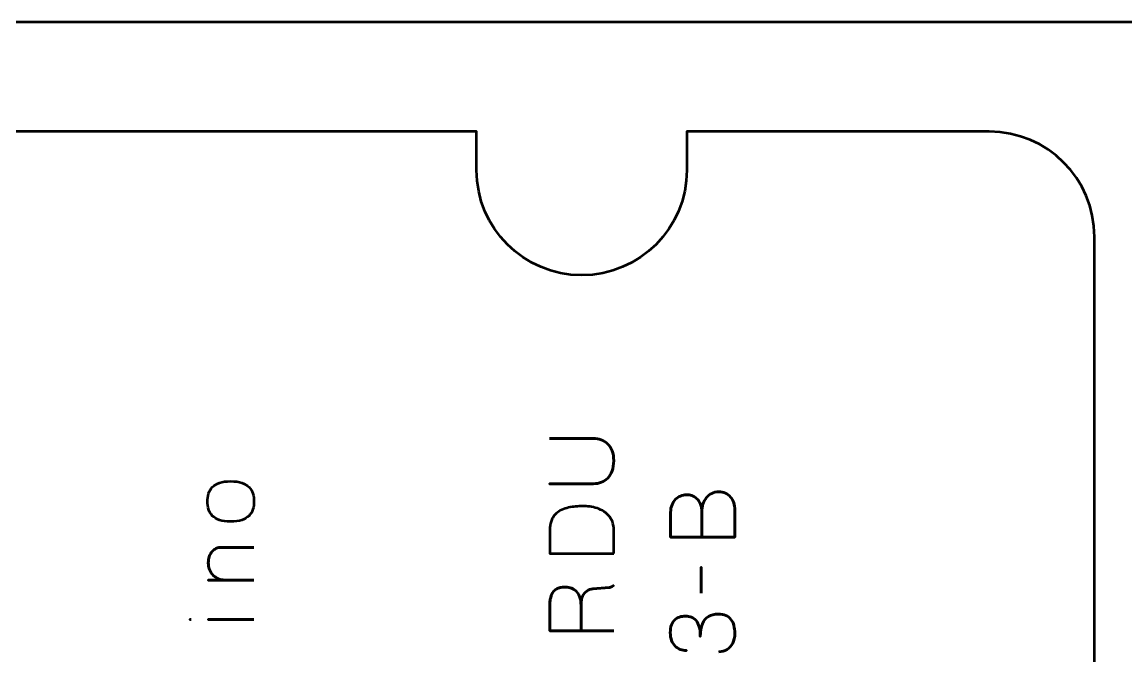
# Model space of a CAD drawing. Header units: centimetres. Extents: x -21 to 0, y -29.7 to 0.
# Drawn here: x -15.75 to -10.5, y -3.01 to 0 of the extents above; entities that cross this region are included whole.
import ezdxf

# ---------------------------------------------------------------- set-up
doc = ezdxf.new("R2010")
doc.units = ezdxf.units.CM
doc.header["$MEASUREMENT"] = 0
doc.layers.add('Layer 1', color=7, linetype='Continuous')

msp = doc.modelspace()

# ---------------------------------------------------------------- linework, layer by layer
at = {"layer": 'Layer 1', "color": 22, "lineweight": 53}
msp.add_open_spline([(-21.00002, -29.19996), (-21.00002, -29.19996), (-21.00002, -0.49992), (-21.00002, -0.49992), (-21.00002, -0.49992), (-21.00002, -0.22295), (-20.77693, 0.00004), (-20.49993, 0.00004), (-20.49993, 0.00004), (-20.49993, 0.00004), (-0.50008, 0.00004), (-0.50008, 0.00004), (-0.50008, 0.00004), (-0.22294, 0.00004), (0.00002, -0.22295), (0.00002, -0.49992), (0.00002, -0.49992), (0.00002, -0.49992), (0.00002, -29.19996), (0.00002, -29.19996), (0.00002, -29.19996), (0.00002, -29.47696), (-0.22294, -29.70005), (-0.50008, -29.70005), (-0.50008, -29.70005), (-0.50008, -29.70005), (-20.49993, -29.70005), (-20.49993, -29.70005), (-20.49993, -29.70005), (-20.77693, -29.70005), (-21.00002, -29.47696), (-21.00002, -29.19996)], degree=3, knots=[0, 0, 0, 0, 0.125, 0.125, 0.125, 0.125, 0.25, 0.25, 0.25, 0.25, 0.375, 0.375, 0.375, 0.375, 0.5, 0.5, 0.5, 0.5, 0.625, 0.625, 0.625, 0.625, 0.75, 0.75, 0.75, 0.75, 0.875, 0.875, 0.875, 0.875, 1, 1, 1, 1], dxfattribs=at)
at = {"layer": 'Layer 1', "color": 114, "lineweight": 53}
msp.add_open_spline([(-11.15005, -5.82102), (-11.15005, -5.82102), (-12.7, -5.82102), (-12.7, -5.82102), (-12.7, -5.82102), (-12.7, -5.82102), (-12.7, -5.5835), (-12.7, -5.5835), (-12.7, -5.5835), (-12.7, -5.3074), (-12.92391, -5.0835), (-13.2, -5.0835), (-13.2, -5.0835), (-13.47609, -5.0835), (-13.7, -5.3074), (-13.7, -5.5835), (-13.7, -5.5835), (-13.7, -5.5835), (-13.7, -5.82102), (-13.7, -5.82102), (-13.7, -5.82102), (-13.7, -5.82102), (-19.44995, -5.82102), (-19.44995, -5.82102), (-19.44995, -5.82102), (-19.72695, -5.82102), (-19.95005, -5.59793), (-19.95005, -5.32093), (-19.95005, -5.32093), (-19.95005, -5.32093), (-19.95005, -1.02107), (-19.95005, -1.02107), (-19.95005, -1.02107), (-19.95005, -0.74393), (-19.72695, -0.52097), (-19.44995, -0.52097), (-19.44995, -0.52097), (-19.44995, -0.52097), (-13.5885, -0.52097), (-13.5885, -0.52097), (-13.5885, -0.52097), (-13.5885, -0.52097), (-13.5885, -0.704), (-13.5885, -0.704), (-13.5885, -0.704), (-13.5885, -0.9801), (-13.36459, -1.204), (-13.0885, -1.204), (-13.0885, -1.204), (-12.81241, -1.204), (-12.5885, -0.9801), (-12.5885, -0.704), (-12.5885, -0.704), (-12.5885, -0.704), (-12.5885, -0.52097), (-12.5885, -0.52097), (-12.5885, -0.52097), (-12.5885, -0.52097), (-11.15005, -0.52097), (-11.15005, -0.52097), (-11.15005, -0.52097), (-10.87305, -0.52097), (-10.64995, -0.74393), (-10.64995, -1.02107), (-10.64995, -1.02107), (-10.64995, -1.02107), (-10.64995, -5.32093), (-10.64995, -5.32093), (-10.64995, -5.32093), (-10.64995, -5.59793), (-10.87305, -5.82102), (-11.15005, -5.82102)], degree=3, knots=[0, 0, 0, 0, 0.0555556, 0.0555556, 0.0555556, 0.0555556, 0.1111111, 0.1111111, 0.1111111, 0.1111111, 0.1666667, 0.1666667, 0.1666667, 0.1666667, 0.2222222, 0.2222222, 0.2222222, 0.2222222, 0.2777778, 0.2777778, 0.2777778, 0.2777778, 0.3333333, 0.3333333, 0.3333333, 0.3333333, 0.3888889, 0.3888889, 0.3888889, 0.3888889, 0.4444444, 0.4444444, 0.4444444, 0.4444444, 0.5, 0.5, 0.5, 0.5, 0.5555556, 0.5555556, 0.5555556, 0.5555556, 0.6111111, 0.6111111, 0.6111111, 0.6111111, 0.6666667, 0.6666667, 0.6666667, 0.6666667, 0.7222222, 0.7222222, 0.7222222, 0.7222222, 0.7777778, 0.7777778, 0.7777778, 0.7777778, 0.8333333, 0.8333333, 0.8333333, 0.8333333, 0.8888889, 0.8888889, 0.8888889, 0.8888889, 0.9444444, 0.9444444, 0.9444444, 0.9444444, 1, 1, 1, 1], dxfattribs=at)
at = {"layer": 'Layer 1', "color": 30, "lineweight": 53}
for points, knots in [([(-13.24111, -1.98061), (-13.24104, -1.98061), (-13.23872, -1.98061), (-13.2342, -1.98061), (-13.2342, -1.98061), (-13.22975, -1.98061), (-13.22355, -1.98061), (-13.21564, -1.98061), (-13.21564, -1.98061), (-13.20774, -1.98061), (-13.19871, -1.98061), (-13.18848, -1.98061), (-13.18848, -1.98061), (-13.17825, -1.98061), (-13.16738, -1.98061), (-13.15581, -1.98061), (-13.15581, -1.98061), (-13.14424, -1.98061), (-13.1326, -1.98061), (-13.12075, -1.98061), (-13.12075, -1.98061), (-13.10896, -1.98061), (-13.09753, -1.98061), (-13.08646, -1.98061), (-13.08646, -1.98061), (-13.07538, -1.98061), (-13.06522, -1.98061), (-13.05598, -1.98061), (-13.05598, -1.98061), (-13.04666, -1.98061), (-13.03883, -1.98061), (-13.03241, -1.98061), (-13.03241, -1.98061), (-13.01957, -1.98061), (-13.00744, -1.98259), (-12.99587, -1.98668), (-12.99587, -1.98668), (-12.98429, -1.99077), (-12.97399, -1.99705), (-12.96496, -2.00559), (-12.96496, -2.00559), (-12.95593, -2.01413), (-12.9488, -2.02506), (-12.94365, -2.03847), (-12.94365, -2.03847), (-12.9385, -2.05187), (-12.93589, -2.06782), (-12.93589, -2.08644), (-12.93589, -2.08644), (-12.93632, -2.10507), (-12.939, -2.12123), (-12.94394, -2.13485), (-12.94394, -2.13485), (-12.94895, -2.14853), (-12.95579, -2.15982), (-12.96447, -2.16878), (-12.96447, -2.16878), (-12.97315, -2.17774), (-12.98331, -2.18437), (-12.99481, -2.18875), (-12.99481, -2.18875), (-13.00638, -2.19305), (-13.01887, -2.19524), (-13.03241, -2.19524), (-13.03241, -2.19524), (-13.03241, -2.19524), (-13.24111, -2.19524), (-13.24111, -2.19524), (-13.24111, -2.19524), (-13.24111, -2.19524), (-13.03241, -2.19524), (-13.03241, -2.19524), (-13.03241, -2.19524), (-13.01887, -2.19524), (-13.00638, -2.19305), (-12.99481, -2.18875), (-12.99481, -2.18875), (-12.98331, -2.18437), (-12.97315, -2.17774), (-12.96447, -2.16878), (-12.96447, -2.16878), (-12.95579, -2.15982), (-12.94895, -2.14853), (-12.94394, -2.13485), (-12.94394, -2.13485), (-12.939, -2.12123), (-12.93632, -2.10507), (-12.93589, -2.08644), (-12.93589, -2.08644), (-12.93589, -2.06782), (-12.9385, -2.05187), (-12.94365, -2.03847), (-12.94365, -2.03847), (-12.9488, -2.02506), (-12.95593, -2.01413), (-12.96496, -2.00559), (-12.96496, -2.00559), (-12.97399, -1.99705), (-12.98429, -1.99077), (-12.99587, -1.98668), (-12.99587, -1.98668), (-13.00744, -1.98259), (-13.01957, -1.98061), (-13.03241, -1.98061), (-13.03241, -1.98061), (-13.03883, -1.98061), (-13.04666, -1.98061), (-13.05598, -1.98061), (-13.05598, -1.98061), (-13.06522, -1.98061), (-13.07538, -1.98061), (-13.08646, -1.98061), (-13.08646, -1.98061), (-13.09753, -1.98061), (-13.10896, -1.98061), (-13.12075, -1.98061), (-13.12075, -1.98061), (-13.1326, -1.98061), (-13.14424, -1.98061), (-13.15581, -1.98061), (-13.15581, -1.98061), (-13.16738, -1.98061), (-13.17825, -1.98061), (-13.18848, -1.98061), (-13.18848, -1.98061), (-13.19871, -1.98061), (-13.20774, -1.98061), (-13.21564, -1.98061), (-13.21564, -1.98061), (-13.22355, -1.98061), (-13.22975, -1.98061), (-13.2342, -1.98061), (-13.2342, -1.98061), (-13.23872, -1.98061), (-13.24104, -1.98061), (-13.24111, -1.98061)], [0, 0, 0, 0, 0.0294118, 0.0294118, 0.0294118, 0.0294118, 0.0588235, 0.0588235, 0.0588235, 0.0588235, 0.0882353, 0.0882353, 0.0882353, 0.0882353, 0.1176471, 0.1176471, 0.1176471, 0.1176471, 0.1470588, 0.1470588, 0.1470588, 0.1470588, 0.1764706, 0.1764706, 0.1764706, 0.1764706, 0.2058824, 0.2058824, 0.2058824, 0.2058824, 0.2352941, 0.2352941, 0.2352941, 0.2352941, 0.2647059, 0.2647059, 0.2647059, 0.2647059, 0.2941176, 0.2941176, 0.2941176, 0.2941176, 0.3235294, 0.3235294, 0.3235294, 0.3235294, 0.3529412, 0.3529412, 0.3529412, 0.3529412, 0.3823529, 0.3823529, 0.3823529, 0.3823529, 0.4117647, 0.4117647, 0.4117647, 0.4117647, 0.4411765, 0.4411765, 0.4411765, 0.4411765, 0.4705882, 0.4705882, 0.4705882, 0.4705882, 0.5, 0.5, 0.5, 0.5, 0.5294118, 0.5294118, 0.5294118, 0.5294118, 0.5588235, 0.5588235, 0.5588235, 0.5588235, 0.5882353, 0.5882353, 0.5882353, 0.5882353, 0.6176471, 0.6176471, 0.6176471, 0.6176471, 0.6470588, 0.6470588, 0.6470588, 0.6470588, 0.6764706, 0.6764706, 0.6764706, 0.6764706, 0.7058824, 0.7058824, 0.7058824, 0.7058824, 0.7352941, 0.7352941, 0.7352941, 0.7352941, 0.7647059, 0.7647059, 0.7647059, 0.7647059, 0.7941176, 0.7941176, 0.7941176, 0.7941176, 0.8235294, 0.8235294, 0.8235294, 0.8235294, 0.8529412, 0.8529412, 0.8529412, 0.8529412, 0.8823529, 0.8823529, 0.8823529, 0.8823529, 0.9117647, 0.9117647, 0.9117647, 0.9117647, 0.9411765, 0.9411765, 0.9411765, 0.9411765, 0.9705882, 0.9705882, 0.9705882, 0.9705882, 1, 1, 1, 1]), ([(-14.64714, -2.27968), (-14.64707, -2.26635), (-14.64876, -2.25393), (-14.65236, -2.24236), (-14.65236, -2.24236), (-14.65596, -2.23079), (-14.66196, -2.22056), (-14.67035, -2.21181), (-14.67035, -2.21181), (-14.67875, -2.20299), (-14.69011, -2.19615), (-14.7045, -2.19114), (-14.7045, -2.19114), (-14.71882, -2.1862), (-14.73667, -2.18366), (-14.75805, -2.18359), (-14.75805, -2.18359), (-14.77936, -2.18366), (-14.79714, -2.1862), (-14.81139, -2.19114), (-14.81139, -2.19114), (-14.82564, -2.19615), (-14.837, -2.20299), (-14.8454, -2.21181), (-14.8454, -2.21181), (-14.85373, -2.22056), (-14.85972, -2.23079), (-14.86332, -2.24236), (-14.86332, -2.24236), (-14.86692, -2.25393), (-14.86861, -2.26635), (-14.86854, -2.27968), (-14.86854, -2.27968), (-14.86861, -2.29288), (-14.86692, -2.3053), (-14.86332, -2.31687), (-14.86332, -2.31687), (-14.85972, -2.32844), (-14.85373, -2.3386), (-14.8454, -2.34742), (-14.8454, -2.34742), (-14.837, -2.35624), (-14.82564, -2.36315), (-14.81139, -2.36816), (-14.81139, -2.36816), (-14.79714, -2.37317), (-14.77936, -2.37571), (-14.75805, -2.37578), (-14.75805, -2.37578), (-14.73667, -2.37571), (-14.71882, -2.37317), (-14.7045, -2.36816), (-14.7045, -2.36816), (-14.69011, -2.36315), (-14.67875, -2.35624), (-14.67035, -2.34742), (-14.67035, -2.34742), (-14.66196, -2.3386), (-14.65596, -2.32844), (-14.65236, -2.31687), (-14.65236, -2.31687), (-14.64876, -2.3053), (-14.64707, -2.29288), (-14.64714, -2.27968)], [0, 0, 0, 0, 0.0625, 0.0625, 0.0625, 0.0625, 0.125, 0.125, 0.125, 0.125, 0.1875, 0.1875, 0.1875, 0.1875, 0.25, 0.25, 0.25, 0.25, 0.3125, 0.3125, 0.3125, 0.3125, 0.375, 0.375, 0.375, 0.375, 0.4375, 0.4375, 0.4375, 0.4375, 0.5, 0.5, 0.5, 0.5, 0.5625, 0.5625, 0.5625, 0.5625, 0.625, 0.625, 0.625, 0.625, 0.6875, 0.6875, 0.6875, 0.6875, 0.75, 0.75, 0.75, 0.75, 0.8125, 0.8125, 0.8125, 0.8125, 0.875, 0.875, 0.875, 0.875, 0.9375, 0.9375, 0.9375, 0.9375, 1, 1, 1, 1]), ([(-14.64714, -2.27968), (-14.64707, -2.26635), (-14.64876, -2.25393), (-14.65236, -2.24236), (-14.65236, -2.24236), (-14.65596, -2.23079), (-14.66196, -2.22056), (-14.67035, -2.21181), (-14.67035, -2.21181), (-14.67875, -2.20299), (-14.69011, -2.19615), (-14.7045, -2.19114), (-14.7045, -2.19114), (-14.71882, -2.1862), (-14.73667, -2.18366), (-14.75805, -2.18359), (-14.75805, -2.18359), (-14.77936, -2.18366), (-14.79714, -2.1862), (-14.81139, -2.19114), (-14.81139, -2.19114), (-14.82564, -2.19615), (-14.837, -2.20299), (-14.8454, -2.21181), (-14.8454, -2.21181), (-14.85373, -2.22056), (-14.85972, -2.23079), (-14.86332, -2.24236), (-14.86332, -2.24236), (-14.86692, -2.25393), (-14.86861, -2.26635), (-14.86854, -2.27968), (-14.86854, -2.27968), (-14.86861, -2.29288), (-14.86692, -2.3053), (-14.86332, -2.31687), (-14.86332, -2.31687), (-14.85972, -2.32844), (-14.85373, -2.3386), (-14.8454, -2.34742), (-14.8454, -2.34742), (-14.837, -2.35624), (-14.82564, -2.36315), (-14.81139, -2.36816), (-14.81139, -2.36816), (-14.79714, -2.37317), (-14.77936, -2.37571), (-14.75805, -2.37578), (-14.75805, -2.37578), (-14.73667, -2.37571), (-14.71882, -2.37317), (-14.7045, -2.36816), (-14.7045, -2.36816), (-14.69011, -2.36315), (-14.67875, -2.35624), (-14.67035, -2.34742), (-14.67035, -2.34742), (-14.66196, -2.3386), (-14.65596, -2.32844), (-14.65236, -2.31687), (-14.65236, -2.31687), (-14.64876, -2.3053), (-14.64707, -2.29288), (-14.64714, -2.27968)], [0, 0, 0, 0, 0.0625, 0.0625, 0.0625, 0.0625, 0.125, 0.125, 0.125, 0.125, 0.1875, 0.1875, 0.1875, 0.1875, 0.25, 0.25, 0.25, 0.25, 0.3125, 0.3125, 0.3125, 0.3125, 0.375, 0.375, 0.375, 0.375, 0.4375, 0.4375, 0.4375, 0.4375, 0.5, 0.5, 0.5, 0.5, 0.5625, 0.5625, 0.5625, 0.5625, 0.625, 0.625, 0.625, 0.625, 0.6875, 0.6875, 0.6875, 0.6875, 0.75, 0.75, 0.75, 0.75, 0.8125, 0.8125, 0.8125, 0.8125, 0.875, 0.875, 0.875, 0.875, 0.9375, 0.9375, 0.9375, 0.9375, 1, 1, 1, 1]), ([(-12.51722, -2.44987), (-12.51722, -2.44987), (-12.51722, -2.33261), (-12.51722, -2.33261), (-12.51722, -2.33261), (-12.51729, -2.31737), (-12.5194, -2.30439), (-12.52357, -2.29345), (-12.52357, -2.29345), (-12.52766, -2.28258), (-12.53323, -2.27377), (-12.54022, -2.26692), (-12.54022, -2.26692), (-12.5472, -2.26008), (-12.5551, -2.25514), (-12.56385, -2.25203), (-12.56385, -2.25203), (-12.57253, -2.249), (-12.58156, -2.24759), (-12.59087, -2.24794), (-12.59087, -2.24794), (-12.60019, -2.24837), (-12.60922, -2.25034), (-12.61804, -2.25387), (-12.61804, -2.25387), (-12.62686, -2.25733), (-12.63483, -2.26255), (-12.64196, -2.26939), (-12.64196, -2.26939), (-12.64908, -2.27623), (-12.65473, -2.28477), (-12.65889, -2.29514), (-12.65889, -2.29514), (-12.66312, -2.30552), (-12.66531, -2.31772), (-12.66538, -2.33176), (-12.66538, -2.33176), (-12.66538, -2.33176), (-12.66538, -2.44987), (-12.66538, -2.44987), (-12.66538, -2.44987), (-12.66538, -2.44987), (-12.36016, -2.44987), (-12.36016, -2.44987), (-12.36016, -2.44987), (-12.36016, -2.44987), (-12.36016, -2.31991), (-12.36016, -2.31991), (-12.36016, -2.31991), (-12.36016, -2.30777), (-12.36192, -2.29648), (-12.36538, -2.28604), (-12.36538, -2.28604), (-12.36891, -2.2756), (-12.37392, -2.2665), (-12.38062, -2.2586), (-12.38062, -2.2586), (-12.38725, -2.25076), (-12.3953, -2.24463), (-12.40482, -2.24025), (-12.40482, -2.24025), (-12.41435, -2.23588), (-12.42514, -2.23362), (-12.43721, -2.23355), (-12.43721, -2.23355), (-12.44934, -2.23383), (-12.46028, -2.23637), (-12.47008, -2.24124), (-12.47008, -2.24124), (-12.47989, -2.24611), (-12.48829, -2.25288), (-12.49534, -2.26163), (-12.49534, -2.26163), (-12.50233, -2.27038), (-12.50776, -2.28082), (-12.5115, -2.29282), (-12.5115, -2.29282), (-12.51524, -2.30481), (-12.51714, -2.31807), (-12.51722, -2.33261), (-12.51722, -2.33261), (-12.51714, -2.31807), (-12.51524, -2.30481), (-12.5115, -2.29282), (-12.5115, -2.29282), (-12.50776, -2.28082), (-12.50233, -2.27038), (-12.49534, -2.26163), (-12.49534, -2.26163), (-12.48829, -2.25288), (-12.47989, -2.24611), (-12.47008, -2.24124), (-12.47008, -2.24124), (-12.46028, -2.23637), (-12.44934, -2.23383), (-12.43721, -2.23355), (-12.43721, -2.23355), (-12.42514, -2.23362), (-12.41435, -2.23588), (-12.40482, -2.24025), (-12.40482, -2.24025), (-12.3953, -2.24463), (-12.38725, -2.25076), (-12.38062, -2.2586), (-12.38062, -2.2586), (-12.37392, -2.2665), (-12.36891, -2.2756), (-12.36538, -2.28604), (-12.36538, -2.28604), (-12.36192, -2.29648), (-12.36016, -2.30777), (-12.36016, -2.31991), (-12.36016, -2.31991), (-12.36016, -2.31991), (-12.36016, -2.44987), (-12.36016, -2.44987), (-12.36016, -2.44987), (-12.36016, -2.44987), (-12.66538, -2.44987), (-12.66538, -2.44987), (-12.66538, -2.44987), (-12.66538, -2.44987), (-12.66538, -2.33176), (-12.66538, -2.33176), (-12.66538, -2.33176), (-12.66531, -2.31772), (-12.66312, -2.30552), (-12.65889, -2.29514), (-12.65889, -2.29514), (-12.65473, -2.28477), (-12.64908, -2.27623), (-12.64196, -2.26939), (-12.64196, -2.26939), (-12.63483, -2.26255), (-12.62686, -2.25733), (-12.61804, -2.25387), (-12.61804, -2.25387), (-12.60922, -2.25034), (-12.60019, -2.24837), (-12.59087, -2.24794), (-12.59087, -2.24794), (-12.58156, -2.24759), (-12.57253, -2.249), (-12.56385, -2.25203), (-12.56385, -2.25203), (-12.5551, -2.25514), (-12.5472, -2.26008), (-12.54022, -2.26692), (-12.54022, -2.26692), (-12.53323, -2.27377), (-12.52766, -2.28258), (-12.52357, -2.29345), (-12.52357, -2.29345), (-12.5194, -2.30439), (-12.51729, -2.31737), (-12.51722, -2.33261), (-12.51722, -2.33261), (-12.51722, -2.33261), (-12.51722, -2.44987), (-12.51722, -2.44987)], [0, 0, 0, 0, 0.025, 0.025, 0.025, 0.025, 0.05, 0.05, 0.05, 0.05, 0.075, 0.075, 0.075, 0.075, 0.1, 0.1, 0.1, 0.1, 0.125, 0.125, 0.125, 0.125, 0.15, 0.15, 0.15, 0.15, 0.175, 0.175, 0.175, 0.175, 0.2, 0.2, 0.2, 0.2, 0.225, 0.225, 0.225, 0.225, 0.25, 0.25, 0.25, 0.25, 0.275, 0.275, 0.275, 0.275, 0.3, 0.3, 0.3, 0.3, 0.325, 0.325, 0.325, 0.325, 0.35, 0.35, 0.35, 0.35, 0.375, 0.375, 0.375, 0.375, 0.4, 0.4, 0.4, 0.4, 0.425, 0.425, 0.425, 0.425, 0.45, 0.45, 0.45, 0.45, 0.475, 0.475, 0.475, 0.475, 0.5, 0.5, 0.5, 0.5, 0.525, 0.525, 0.525, 0.525, 0.55, 0.55, 0.55, 0.55, 0.575, 0.575, 0.575, 0.575, 0.6, 0.6, 0.6, 0.6, 0.625, 0.625, 0.625, 0.625, 0.65, 0.65, 0.65, 0.65, 0.675, 0.675, 0.675, 0.675, 0.7, 0.7, 0.7, 0.7, 0.725, 0.725, 0.725, 0.725, 0.75, 0.75, 0.75, 0.75, 0.775, 0.775, 0.775, 0.775, 0.8, 0.8, 0.8, 0.8, 0.825, 0.825, 0.825, 0.825, 0.85, 0.85, 0.85, 0.85, 0.875, 0.875, 0.875, 0.875, 0.9, 0.9, 0.9, 0.9, 0.925, 0.925, 0.925, 0.925, 0.95, 0.95, 0.95, 0.95, 0.975, 0.975, 0.975, 0.975, 1, 1, 1, 1]), ([(-12.93547, -2.52798), (-12.93547, -2.52798), (-13.24069, -2.52798), (-13.24069, -2.52798), (-13.24069, -2.52798), (-13.24069, -2.52798), (-13.24069, -2.41791), (-13.24069, -2.41791), (-13.24069, -2.41791), (-13.24062, -2.40119), (-13.23843, -2.38673), (-13.23413, -2.37452), (-13.23413, -2.37452), (-13.22983, -2.36239), (-13.2239, -2.35209), (-13.21642, -2.34376), (-13.21642, -2.34376), (-13.20887, -2.33537), (-13.20019, -2.32859), (-13.19046, -2.3233), (-13.19046, -2.3233), (-13.18065, -2.31801), (-13.17021, -2.31392), (-13.15913, -2.31102), (-13.15913, -2.31102), (-13.14812, -2.30813), (-13.1369, -2.30609), (-13.12555, -2.30482), (-13.12555, -2.30482), (-13.11419, -2.30355), (-13.10318, -2.3027), (-13.09253, -2.30235), (-13.09253, -2.30235), (-13.08187, -2.30185), (-13.07065, -2.3022), (-13.05887, -2.30333), (-13.05887, -2.30333), (-13.04709, -2.30446), (-13.03531, -2.30658), (-13.02359, -2.30975), (-13.02359, -2.30975), (-13.01188, -2.31286), (-13.00073, -2.3173), (-12.99022, -2.32302), (-12.99022, -2.32302), (-12.97964, -2.32866), (-12.97025, -2.33586), (-12.96207, -2.34447), (-12.96207, -2.34447), (-12.95388, -2.35315), (-12.94739, -2.36352), (-12.94267, -2.37565), (-12.94267, -2.37565), (-12.93794, -2.38779), (-12.93554, -2.4019), (-12.93547, -2.41791), (-12.93547, -2.41791), (-12.93547, -2.41791), (-12.93547, -2.52798), (-12.93547, -2.52798)], [0, 0, 0, 0, 0.0666667, 0.0666667, 0.0666667, 0.0666667, 0.1333333, 0.1333333, 0.1333333, 0.1333333, 0.2, 0.2, 0.2, 0.2, 0.2666667, 0.2666667, 0.2666667, 0.2666667, 0.3333333, 0.3333333, 0.3333333, 0.3333333, 0.4, 0.4, 0.4, 0.4, 0.4666667, 0.4666667, 0.4666667, 0.4666667, 0.5333333, 0.5333333, 0.5333333, 0.5333333, 0.6, 0.6, 0.6, 0.6, 0.6666667, 0.6666667, 0.6666667, 0.6666667, 0.7333333, 0.7333333, 0.7333333, 0.7333333, 0.8, 0.8, 0.8, 0.8, 0.8666667, 0.8666667, 0.8666667, 0.8666667, 0.9333333, 0.9333333, 0.9333333, 0.9333333, 1, 1, 1, 1]), ([(-12.93547, -2.52798), (-12.93547, -2.52798), (-13.24069, -2.52798), (-13.24069, -2.52798), (-13.24069, -2.52798), (-13.24069, -2.52798), (-13.24069, -2.41791), (-13.24069, -2.41791), (-13.24069, -2.41791), (-13.24062, -2.40119), (-13.23843, -2.38673), (-13.23413, -2.37452), (-13.23413, -2.37452), (-13.22983, -2.36239), (-13.2239, -2.35209), (-13.21642, -2.34376), (-13.21642, -2.34376), (-13.20887, -2.33537), (-13.20019, -2.32859), (-13.19046, -2.3233), (-13.19046, -2.3233), (-13.18065, -2.31801), (-13.17021, -2.31392), (-13.15913, -2.31102), (-13.15913, -2.31102), (-13.14812, -2.30813), (-13.1369, -2.30609), (-13.12555, -2.30482), (-13.12555, -2.30482), (-13.11419, -2.30355), (-13.10318, -2.3027), (-13.09253, -2.30235), (-13.09253, -2.30235), (-13.08187, -2.30185), (-13.07065, -2.3022), (-13.05887, -2.30333), (-13.05887, -2.30333), (-13.04709, -2.30446), (-13.03531, -2.30658), (-13.02359, -2.30975), (-13.02359, -2.30975), (-13.01188, -2.31286), (-13.00073, -2.3173), (-12.99022, -2.32302), (-12.99022, -2.32302), (-12.97964, -2.32866), (-12.97025, -2.33586), (-12.96207, -2.34447), (-12.96207, -2.34447), (-12.95388, -2.35315), (-12.94739, -2.36352), (-12.94267, -2.37565), (-12.94267, -2.37565), (-12.93794, -2.38779), (-12.93554, -2.4019), (-12.93547, -2.41791), (-12.93547, -2.41791), (-12.93547, -2.41791), (-12.93547, -2.52798), (-12.93547, -2.52798)], [0, 0, 0, 0, 0.0666667, 0.0666667, 0.0666667, 0.0666667, 0.1333333, 0.1333333, 0.1333333, 0.1333333, 0.2, 0.2, 0.2, 0.2, 0.2666667, 0.2666667, 0.2666667, 0.2666667, 0.3333333, 0.3333333, 0.3333333, 0.3333333, 0.4, 0.4, 0.4, 0.4, 0.4666667, 0.4666667, 0.4666667, 0.4666667, 0.5333333, 0.5333333, 0.5333333, 0.5333333, 0.6, 0.6, 0.6, 0.6, 0.6666667, 0.6666667, 0.6666667, 0.6666667, 0.7333333, 0.7333333, 0.7333333, 0.7333333, 0.8, 0.8, 0.8, 0.8, 0.8666667, 0.8666667, 0.8666667, 0.8666667, 0.9333333, 0.9333333, 0.9333333, 0.9333333, 1, 1, 1, 1]), ([(-14.64714, -2.49813), (-14.64721, -2.49813), (-14.64926, -2.49813), (-14.65328, -2.49813), (-14.65328, -2.49813), (-14.65723, -2.49813), (-14.66266, -2.49813), (-14.66951, -2.49813), (-14.66951, -2.49813), (-14.67642, -2.49813), (-14.68418, -2.49813), (-14.69293, -2.49813), (-14.69293, -2.49813), (-14.70161, -2.49813), (-14.71071, -2.49813), (-14.72031, -2.49813), (-14.72031, -2.49813), (-14.72983, -2.49813), (-14.73921, -2.49813), (-14.74853, -2.49813), (-14.74853, -2.49813), (-14.75784, -2.49813), (-14.76659, -2.49813), (-14.77463, -2.49813), (-14.77463, -2.49813), (-14.78275, -2.49813), (-14.78966, -2.49813), (-14.79552, -2.49813), (-14.79552, -2.49813), (-14.8013, -2.49813), (-14.80547, -2.49813), (-14.80801, -2.49813), (-14.80801, -2.49813), (-14.81196, -2.49813), (-14.8164, -2.4989), (-14.82127, -2.50059), (-14.82127, -2.50059), (-14.82621, -2.50222), (-14.83115, -2.50483), (-14.83609, -2.50843), (-14.83609, -2.50843), (-14.8411, -2.51202), (-14.84568, -2.51661), (-14.84992, -2.52233), (-14.84992, -2.52233), (-14.85415, -2.52811), (-14.85754, -2.53503), (-14.86015, -2.54307), (-14.86015, -2.54307), (-14.86276, -2.55118), (-14.86417, -2.56064), (-14.86431, -2.57136), (-14.86431, -2.57136), (-14.86431, -2.58223), (-14.86283, -2.59203), (-14.85986, -2.60078), (-14.85986, -2.60078), (-14.85683, -2.60953), (-14.85267, -2.61722), (-14.84738, -2.62385), (-14.84738, -2.62385), (-14.84208, -2.63049), (-14.83602, -2.63599), (-14.8291, -2.64043), (-14.8291, -2.64043), (-14.82226, -2.64495), (-14.81499, -2.64827), (-14.80723, -2.65052), (-14.80723, -2.65052), (-14.79954, -2.65278), (-14.79171, -2.65391), (-14.78388, -2.65391), (-14.78388, -2.65391), (-14.79171, -2.65391), (-14.79954, -2.65278), (-14.80723, -2.65052), (-14.80723, -2.65052), (-14.81499, -2.64827), (-14.82226, -2.64495), (-14.8291, -2.64043), (-14.8291, -2.64043), (-14.83602, -2.63599), (-14.84208, -2.63049), (-14.84738, -2.62385), (-14.84738, -2.62385), (-14.85267, -2.61722), (-14.85683, -2.60953), (-14.85986, -2.60078), (-14.85986, -2.60078), (-14.86283, -2.59203), (-14.86431, -2.58223), (-14.86431, -2.57136), (-14.86431, -2.57136), (-14.86417, -2.56064), (-14.86276, -2.55118), (-14.86015, -2.54307), (-14.86015, -2.54307), (-14.85754, -2.53503), (-14.85415, -2.52811), (-14.84992, -2.52233), (-14.84992, -2.52233), (-14.84568, -2.51661), (-14.8411, -2.51202), (-14.83609, -2.50843), (-14.83609, -2.50843), (-14.83115, -2.50483), (-14.82621, -2.50222), (-14.82127, -2.50059), (-14.82127, -2.50059), (-14.8164, -2.4989), (-14.81196, -2.49813), (-14.80801, -2.49813), (-14.80801, -2.49813), (-14.80547, -2.49813), (-14.8013, -2.49813), (-14.79552, -2.49813), (-14.79552, -2.49813), (-14.78966, -2.49813), (-14.78275, -2.49813), (-14.77463, -2.49813), (-14.77463, -2.49813), (-14.76659, -2.49813), (-14.75784, -2.49813), (-14.74853, -2.49813), (-14.74853, -2.49813), (-14.73921, -2.49813), (-14.72983, -2.49813), (-14.72031, -2.49813), (-14.72031, -2.49813), (-14.71071, -2.49813), (-14.70161, -2.49813), (-14.69293, -2.49813), (-14.69293, -2.49813), (-14.68418, -2.49813), (-14.67642, -2.49813), (-14.66951, -2.49813), (-14.66951, -2.49813), (-14.66266, -2.49813), (-14.65723, -2.49813), (-14.65328, -2.49813), (-14.65328, -2.49813), (-14.64926, -2.49813), (-14.64721, -2.49813), (-14.64714, -2.49813)], [0, 0, 0, 0, 0.0277778, 0.0277778, 0.0277778, 0.0277778, 0.0555556, 0.0555556, 0.0555556, 0.0555556, 0.0833333, 0.0833333, 0.0833333, 0.0833333, 0.1111111, 0.1111111, 0.1111111, 0.1111111, 0.1388889, 0.1388889, 0.1388889, 0.1388889, 0.1666667, 0.1666667, 0.1666667, 0.1666667, 0.1944444, 0.1944444, 0.1944444, 0.1944444, 0.2222222, 0.2222222, 0.2222222, 0.2222222, 0.25, 0.25, 0.25, 0.25, 0.2777778, 0.2777778, 0.2777778, 0.2777778, 0.3055556, 0.3055556, 0.3055556, 0.3055556, 0.3333333, 0.3333333, 0.3333333, 0.3333333, 0.3611111, 0.3611111, 0.3611111, 0.3611111, 0.3888889, 0.3888889, 0.3888889, 0.3888889, 0.4166667, 0.4166667, 0.4166667, 0.4166667, 0.4444444, 0.4444444, 0.4444444, 0.4444444, 0.4722222, 0.4722222, 0.4722222, 0.4722222, 0.5, 0.5, 0.5, 0.5, 0.5277778, 0.5277778, 0.5277778, 0.5277778, 0.5555556, 0.5555556, 0.5555556, 0.5555556, 0.5833333, 0.5833333, 0.5833333, 0.5833333, 0.6111111, 0.6111111, 0.6111111, 0.6111111, 0.6388889, 0.6388889, 0.6388889, 0.6388889, 0.6666667, 0.6666667, 0.6666667, 0.6666667, 0.6944444, 0.6944444, 0.6944444, 0.6944444, 0.7222222, 0.7222222, 0.7222222, 0.7222222, 0.75, 0.75, 0.75, 0.75, 0.7777778, 0.7777778, 0.7777778, 0.7777778, 0.8055556, 0.8055556, 0.8055556, 0.8055556, 0.8333333, 0.8333333, 0.8333333, 0.8333333, 0.8611111, 0.8611111, 0.8611111, 0.8611111, 0.8888889, 0.8888889, 0.8888889, 0.8888889, 0.9166667, 0.9166667, 0.9166667, 0.9166667, 0.9444444, 0.9444444, 0.9444444, 0.9444444, 0.9722222, 0.9722222, 0.9722222, 0.9722222, 1, 1, 1, 1]), ([(-12.51976, -2.71572), (-12.51976, -2.71572), (-12.51976, -2.59253), (-12.51976, -2.59253), (-12.51976, -2.59253), (-12.51976, -2.59253), (-12.51976, -2.71572), (-12.51976, -2.71572)], [0, 0, 0, 0, 0.5, 0.5, 0.5, 0.5, 1, 1, 1, 1]), ([(-14.64714, -2.65391), (-14.64714, -2.65391), (-14.86431, -2.65391), (-14.86431, -2.65391), (-14.86431, -2.65391), (-14.86431, -2.65391), (-14.64714, -2.65391), (-14.64714, -2.65391)], [0, 0, 0, 0, 0.5, 0.5, 0.5, 0.5, 1, 1, 1, 1]), ([(-12.93547, -2.89501), (-12.93547, -2.89501), (-13.24069, -2.89501), (-13.24069, -2.89501), (-13.24069, -2.89501), (-13.24069, -2.89501), (-13.24069, -2.78367), (-13.24069, -2.78367), (-13.24069, -2.78367), (-13.24069, -2.76815), (-13.23963, -2.75489), (-13.23759, -2.74395), (-13.23759, -2.74395), (-13.23554, -2.73295), (-13.23258, -2.72384), (-13.2287, -2.71665), (-13.2287, -2.71665), (-13.22482, -2.70945), (-13.22009, -2.70381), (-13.21452, -2.69964), (-13.21452, -2.69964), (-13.20901, -2.69541), (-13.20273, -2.69245), (-13.19575, -2.69054), (-13.19575, -2.69054), (-13.18876, -2.68864), (-13.18121, -2.68751), (-13.17296, -2.68716), (-13.17296, -2.68716), (-13.16259, -2.68666), (-13.15257, -2.68779), (-13.1429, -2.69047), (-13.1429, -2.69047), (-13.13317, -2.69322), (-13.12449, -2.69795), (-13.11673, -2.70465), (-13.11673, -2.70465), (-13.10896, -2.71143), (-13.10283, -2.72053), (-13.09824, -2.7321), (-13.09824, -2.7321), (-13.09372, -2.74367), (-13.09133, -2.75799), (-13.09126, -2.77521), (-13.09126, -2.77521), (-13.09126, -2.77521), (-13.09126, -2.89501), (-13.09126, -2.89501), (-13.09126, -2.89501), (-13.09126, -2.89501), (-13.09126, -2.77521), (-13.09126, -2.77521), (-13.09126, -2.77521), (-13.09133, -2.75835), (-13.09372, -2.74416), (-13.09824, -2.73266), (-13.09824, -2.73266), (-13.10283, -2.72116), (-13.10896, -2.71199), (-13.11673, -2.70515), (-13.11673, -2.70515), (-13.12449, -2.6983), (-13.13317, -2.69351), (-13.1429, -2.69068), (-13.1429, -2.69068), (-13.15257, -2.68786), (-13.16259, -2.68666), (-13.17296, -2.68716), (-13.17296, -2.68716), (-13.18326, -2.68758), (-13.19257, -2.68934), (-13.2009, -2.69245), (-13.2009, -2.69245), (-13.20915, -2.69548), (-13.21628, -2.70056), (-13.22221, -2.70762), (-13.22221, -2.70762), (-13.22813, -2.71467), (-13.23272, -2.72441), (-13.23589, -2.73676), (-13.23589, -2.73676), (-13.23907, -2.7491), (-13.24069, -2.76477), (-13.24069, -2.78367), (-13.24069, -2.78367), (-13.24069, -2.78367), (-13.24069, -2.89501), (-13.24069, -2.89501), (-13.24069, -2.89501), (-13.24069, -2.89501), (-12.93547, -2.89501), (-12.93547, -2.89501)], [0, 0, 0, 0, 0.0434783, 0.0434783, 0.0434783, 0.0434783, 0.0869565, 0.0869565, 0.0869565, 0.0869565, 0.1304348, 0.1304348, 0.1304348, 0.1304348, 0.173913, 0.173913, 0.173913, 0.173913, 0.2173913, 0.2173913, 0.2173913, 0.2173913, 0.2608696, 0.2608696, 0.2608696, 0.2608696, 0.3043478, 0.3043478, 0.3043478, 0.3043478, 0.3478261, 0.3478261, 0.3478261, 0.3478261, 0.3913043, 0.3913043, 0.3913043, 0.3913043, 0.4347826, 0.4347826, 0.4347826, 0.4347826, 0.4782609, 0.4782609, 0.4782609, 0.4782609, 0.5217391, 0.5217391, 0.5217391, 0.5217391, 0.5652174, 0.5652174, 0.5652174, 0.5652174, 0.6086957, 0.6086957, 0.6086957, 0.6086957, 0.6521739, 0.6521739, 0.6521739, 0.6521739, 0.6956522, 0.6956522, 0.6956522, 0.6956522, 0.7391304, 0.7391304, 0.7391304, 0.7391304, 0.7826087, 0.7826087, 0.7826087, 0.7826087, 0.826087, 0.826087, 0.826087, 0.826087, 0.8695652, 0.8695652, 0.8695652, 0.8695652, 0.9130435, 0.9130435, 0.9130435, 0.9130435, 0.9565217, 0.9565217, 0.9565217, 0.9565217, 1, 1, 1, 1]), ([(-12.93547, -2.67784), (-12.93752, -2.68066), (-12.93999, -2.68278), (-12.94288, -2.68433), (-12.94288, -2.68433), (-12.94577, -2.68589), (-12.94866, -2.68694), (-12.95149, -2.68758), (-12.95149, -2.68758), (-12.95424, -2.68814), (-12.95657, -2.68843), (-12.95833, -2.68843), (-12.95833, -2.68843), (-12.95833, -2.68843), (-13.03538, -2.69605), (-13.03538, -2.69605), (-13.03538, -2.69605), (-13.04645, -2.69689), (-13.05619, -2.70014), (-13.06452, -2.70571), (-13.06452, -2.70571), (-13.07291, -2.71136), (-13.0794, -2.7194), (-13.08413, -2.72998), (-13.08413, -2.72998), (-13.08879, -2.7405), (-13.09118, -2.75362), (-13.09126, -2.76928), (-13.09126, -2.76928), (-13.09118, -2.75362), (-13.08879, -2.7405), (-13.08413, -2.72998), (-13.08413, -2.72998), (-13.0794, -2.7194), (-13.07291, -2.71136), (-13.06452, -2.70571), (-13.06452, -2.70571), (-13.05619, -2.70014), (-13.04645, -2.69689), (-13.03538, -2.69605), (-13.03538, -2.69605), (-13.03538, -2.69605), (-12.95833, -2.68843), (-12.95833, -2.68843), (-12.95833, -2.68843), (-12.95657, -2.68843), (-12.95424, -2.68814), (-12.95149, -2.68758), (-12.95149, -2.68758), (-12.94866, -2.68694), (-12.94577, -2.68589), (-12.94288, -2.68433), (-12.94288, -2.68433), (-12.93999, -2.68278), (-12.93752, -2.68066), (-12.93547, -2.67784)], [0, 0, 0, 0, 0.0714286, 0.0714286, 0.0714286, 0.0714286, 0.1428571, 0.1428571, 0.1428571, 0.1428571, 0.2142857, 0.2142857, 0.2142857, 0.2142857, 0.2857143, 0.2857143, 0.2857143, 0.2857143, 0.3571429, 0.3571429, 0.3571429, 0.3571429, 0.4285714, 0.4285714, 0.4285714, 0.4285714, 0.5, 0.5, 0.5, 0.5, 0.5714286, 0.5714286, 0.5714286, 0.5714286, 0.6428571, 0.6428571, 0.6428571, 0.6428571, 0.7142857, 0.7142857, 0.7142857, 0.7142857, 0.7857143, 0.7857143, 0.7857143, 0.7857143, 0.8571429, 0.8571429, 0.8571429, 0.8571429, 0.9285714, 0.9285714, 0.9285714, 0.9285714, 1, 1, 1, 1]), ([(-12.43678, -2.99427), (-12.42154, -2.9942), (-12.40828, -2.99067), (-12.39678, -2.98369), (-12.39678, -2.98369), (-12.38535, -2.9767), (-12.37639, -2.96675), (-12.36997, -2.95377), (-12.36997, -2.95377), (-12.36355, -2.94079), (-12.3603, -2.9252), (-12.36016, -2.90706), (-12.36016, -2.90706), (-12.36016, -2.89345), (-12.36157, -2.8811), (-12.36453, -2.86988), (-12.36453, -2.86988), (-12.3675, -2.85873), (-12.37208, -2.84914), (-12.37836, -2.84102), (-12.37836, -2.84102), (-12.38464, -2.83291), (-12.39276, -2.8267), (-12.40263, -2.82226), (-12.40263, -2.82226), (-12.41258, -2.81788), (-12.42451, -2.8157), (-12.43848, -2.81563), (-12.43848, -2.81563), (-12.4571, -2.81555), (-12.47284, -2.81936), (-12.48561, -2.82691), (-12.48561, -2.82691), (-12.49838, -2.83446), (-12.50797, -2.84618), (-12.51453, -2.86191), (-12.51453, -2.86191), (-12.5211, -2.87764), (-12.52441, -2.89782), (-12.52441, -2.9223), (-12.52441, -2.9223), (-12.52434, -2.90403), (-12.52603, -2.88872), (-12.52949, -2.87623), (-12.52949, -2.87623), (-12.53295, -2.86381), (-12.53782, -2.85387), (-12.54417, -2.84639), (-12.54417, -2.84639), (-12.55045, -2.83891), (-12.55793, -2.83348), (-12.56653, -2.83023), (-12.56653, -2.83023), (-12.57507, -2.82691), (-12.58445, -2.82529), (-12.59468, -2.82536), (-12.59468, -2.82536), (-12.60492, -2.82529), (-12.61437, -2.8267), (-12.62312, -2.82952), (-12.62312, -2.82952), (-12.63187, -2.83228), (-12.63956, -2.83679), (-12.64612, -2.84293), (-12.64612, -2.84293), (-12.65268, -2.84907), (-12.65783, -2.85718), (-12.6615, -2.86713), (-12.6615, -2.86713), (-12.66517, -2.87715), (-12.667, -2.88936), (-12.66707, -2.90368), (-12.66707, -2.90368), (-12.667, -2.91793), (-12.66489, -2.93042), (-12.66079, -2.941), (-12.66079, -2.941), (-12.6567, -2.95166), (-12.65113, -2.9604), (-12.644, -2.96746), (-12.644, -2.96746), (-12.63688, -2.97444), (-12.62876, -2.97967), (-12.61959, -2.98312), (-12.61959, -2.98312), (-12.61042, -2.98665), (-12.60068, -2.98834), (-12.59045, -2.98834), (-12.59045, -2.98834), (-12.60068, -2.98834), (-12.61042, -2.98665), (-12.61959, -2.98312), (-12.61959, -2.98312), (-12.62876, -2.97967), (-12.63688, -2.97444), (-12.644, -2.96746), (-12.644, -2.96746), (-12.65113, -2.9604), (-12.6567, -2.95166), (-12.66079, -2.941), (-12.66079, -2.941), (-12.66489, -2.93042), (-12.667, -2.91793), (-12.66707, -2.90368), (-12.66707, -2.90368), (-12.667, -2.88936), (-12.66517, -2.87715), (-12.6615, -2.86713), (-12.6615, -2.86713), (-12.65783, -2.85718), (-12.65268, -2.84907), (-12.64612, -2.84293), (-12.64612, -2.84293), (-12.63956, -2.83679), (-12.63187, -2.83228), (-12.62312, -2.82952), (-12.62312, -2.82952), (-12.61437, -2.8267), (-12.60492, -2.82529), (-12.59468, -2.82536), (-12.59468, -2.82536), (-12.58445, -2.82529), (-12.57507, -2.82691), (-12.56653, -2.83023), (-12.56653, -2.83023), (-12.55793, -2.83348), (-12.55045, -2.83891), (-12.54417, -2.84639), (-12.54417, -2.84639), (-12.53782, -2.85387), (-12.53295, -2.86381), (-12.52949, -2.87623), (-12.52949, -2.87623), (-12.52603, -2.88872), (-12.52434, -2.90403), (-12.52441, -2.9223), (-12.52441, -2.9223), (-12.52441, -2.89782), (-12.5211, -2.87764), (-12.51453, -2.86191), (-12.51453, -2.86191), (-12.50797, -2.84618), (-12.49838, -2.83446), (-12.48561, -2.82691), (-12.48561, -2.82691), (-12.47284, -2.81936), (-12.4571, -2.81555), (-12.43848, -2.81563), (-12.43848, -2.81563), (-12.42451, -2.8157), (-12.41258, -2.81788), (-12.40263, -2.82226), (-12.40263, -2.82226), (-12.39276, -2.8267), (-12.38464, -2.83291), (-12.37836, -2.84102), (-12.37836, -2.84102), (-12.37208, -2.84914), (-12.3675, -2.85873), (-12.36453, -2.86988), (-12.36453, -2.86988), (-12.36157, -2.8811), (-12.36016, -2.89345), (-12.36016, -2.90706), (-12.36016, -2.90706), (-12.3603, -2.9252), (-12.36355, -2.94079), (-12.36997, -2.95377), (-12.36997, -2.95377), (-12.37639, -2.96675), (-12.38535, -2.9767), (-12.39678, -2.98369), (-12.39678, -2.98369), (-12.40828, -2.99067), (-12.42154, -2.9942), (-12.43678, -2.99427)], [0, 0, 0, 0, 0.0227273, 0.0227273, 0.0227273, 0.0227273, 0.0454545, 0.0454545, 0.0454545, 0.0454545, 0.0681818, 0.0681818, 0.0681818, 0.0681818, 0.0909091, 0.0909091, 0.0909091, 0.0909091, 0.1136364, 0.1136364, 0.1136364, 0.1136364, 0.1363636, 0.1363636, 0.1363636, 0.1363636, 0.1590909, 0.1590909, 0.1590909, 0.1590909, 0.1818182, 0.1818182, 0.1818182, 0.1818182, 0.2045455, 0.2045455, 0.2045455, 0.2045455, 0.2272727, 0.2272727, 0.2272727, 0.2272727, 0.25, 0.25, 0.25, 0.25, 0.2727273, 0.2727273, 0.2727273, 0.2727273, 0.2954545, 0.2954545, 0.2954545, 0.2954545, 0.3181818, 0.3181818, 0.3181818, 0.3181818, 0.3409091, 0.3409091, 0.3409091, 0.3409091, 0.3636364, 0.3636364, 0.3636364, 0.3636364, 0.3863636, 0.3863636, 0.3863636, 0.3863636, 0.4090909, 0.4090909, 0.4090909, 0.4090909, 0.4318182, 0.4318182, 0.4318182, 0.4318182, 0.4545455, 0.4545455, 0.4545455, 0.4545455, 0.4772727, 0.4772727, 0.4772727, 0.4772727, 0.5, 0.5, 0.5, 0.5, 0.5227273, 0.5227273, 0.5227273, 0.5227273, 0.5454545, 0.5454545, 0.5454545, 0.5454545, 0.5681818, 0.5681818, 0.5681818, 0.5681818, 0.5909091, 0.5909091, 0.5909091, 0.5909091, 0.6136364, 0.6136364, 0.6136364, 0.6136364, 0.6363636, 0.6363636, 0.6363636, 0.6363636, 0.6590909, 0.6590909, 0.6590909, 0.6590909, 0.6818182, 0.6818182, 0.6818182, 0.6818182, 0.7045455, 0.7045455, 0.7045455, 0.7045455, 0.7272727, 0.7272727, 0.7272727, 0.7272727, 0.75, 0.75, 0.75, 0.75, 0.7727273, 0.7727273, 0.7727273, 0.7727273, 0.7954545, 0.7954545, 0.7954545, 0.7954545, 0.8181818, 0.8181818, 0.8181818, 0.8181818, 0.8409091, 0.8409091, 0.8409091, 0.8409091, 0.8636364, 0.8636364, 0.8636364, 0.8636364, 0.8863636, 0.8863636, 0.8863636, 0.8863636, 0.9090909, 0.9090909, 0.9090909, 0.9090909, 0.9318182, 0.9318182, 0.9318182, 0.9318182, 0.9545455, 0.9545455, 0.9545455, 0.9545455, 0.9772727, 0.9772727, 0.9772727, 0.9772727, 1, 1, 1, 1]), ([(-14.94516, -2.8406), (-14.94516, -2.8406), (-14.95278, -2.8406), (-14.95278, -2.8406), (-14.95278, -2.8406), (-14.95278, -2.8406), (-14.94516, -2.8406), (-14.94516, -2.8406)], [0, 0, 0, 0, 0.5, 0.5, 0.5, 0.5, 1, 1, 1, 1]), ([(-14.64756, -2.8406), (-14.64756, -2.8406), (-14.86473, -2.8406), (-14.86473, -2.8406), (-14.86473, -2.8406), (-14.86466, -2.8406), (-14.86212, -2.8406), (-14.85725, -2.8406), (-14.85725, -2.8406), (-14.85238, -2.8406), (-14.84568, -2.8406), (-14.83722, -2.8406), (-14.83722, -2.8406), (-14.82875, -2.8406), (-14.81908, -2.8406), (-14.80822, -2.8406), (-14.80822, -2.8406), (-14.79735, -2.8406), (-14.78592, -2.8406), (-14.77386, -2.8406), (-14.77386, -2.8406), (-14.76186, -2.8406), (-14.7498, -2.8406), (-14.7378, -2.8406), (-14.7378, -2.8406), (-14.72574, -2.8406), (-14.71431, -2.8406), (-14.70351, -2.8406), (-14.70351, -2.8406), (-14.69265, -2.8406), (-14.68305, -2.8406), (-14.67466, -2.8406), (-14.67466, -2.8406), (-14.66619, -2.8406), (-14.65963, -2.8406), (-14.65476, -2.8406), (-14.65476, -2.8406), (-14.64996, -2.8406), (-14.64756, -2.8406), (-14.64756, -2.8406)], [0, 0, 0, 0, 0.1, 0.1, 0.1, 0.1, 0.2, 0.2, 0.2, 0.2, 0.3, 0.3, 0.3, 0.3, 0.4, 0.4, 0.4, 0.4, 0.5, 0.5, 0.5, 0.5, 0.6, 0.6, 0.6, 0.6, 0.7, 0.7, 0.7, 0.7, 0.8, 0.8, 0.8, 0.8, 0.9, 0.9, 0.9, 0.9, 1, 1, 1, 1])]:
    msp.add_open_spline(points, degree=3, knots=knots, dxfattribs=at)

doc.saveas('drawing.dxf')
